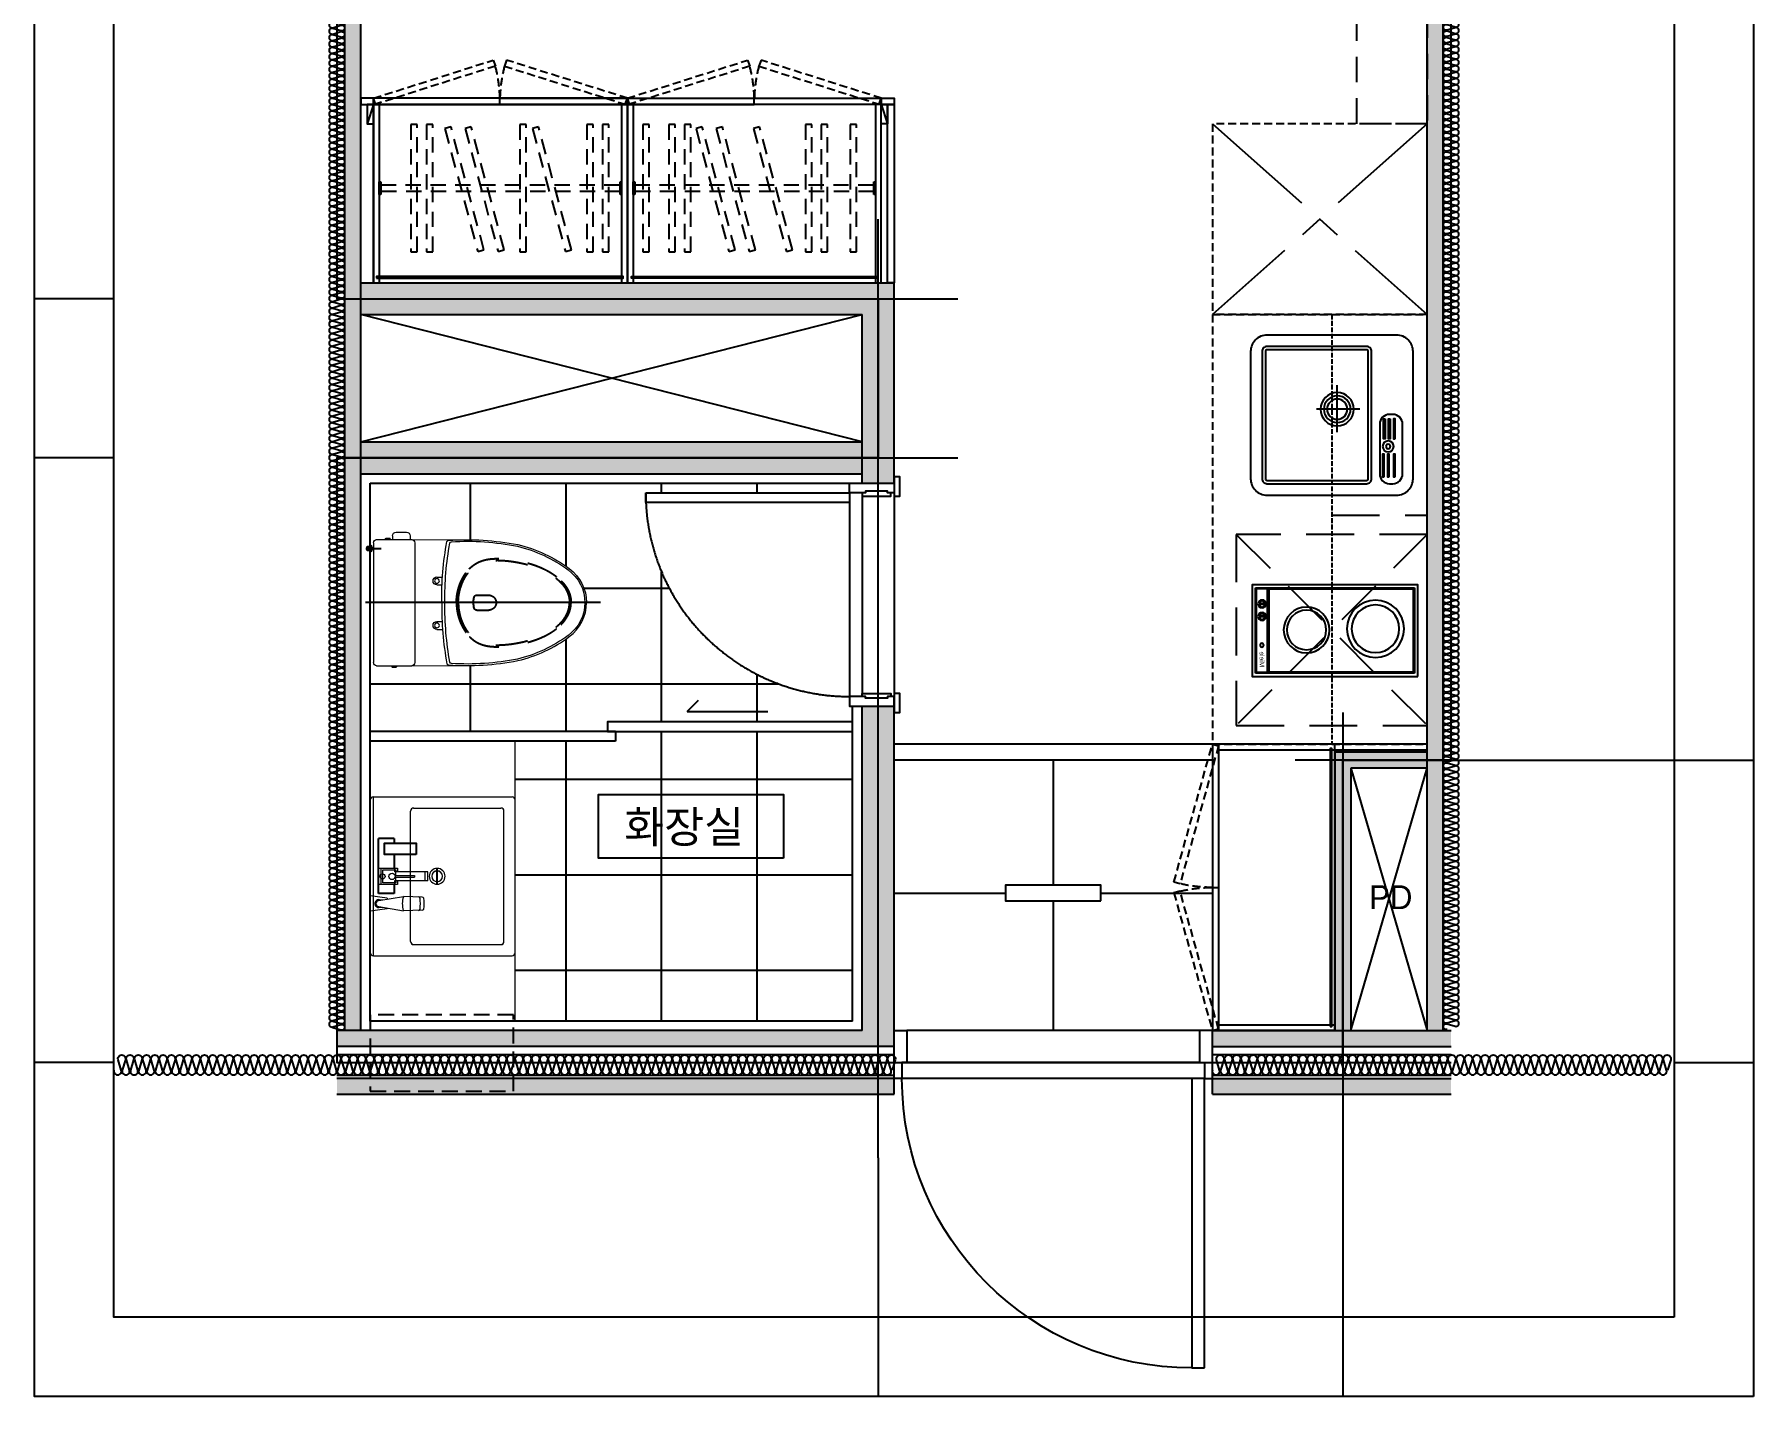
# Model space of a CAD drawing. Header units: millimetres. Extents: x 15861357 to 15880098, y -4845682 to -4837582.
# Drawn here: x 15874698 to 15880098, y -4845682 to -4841401 of the extents above; entities that cross this region are included whole.
import ezdxf

# ---------------------------------------------------------------- set-up
doc = ezdxf.new("R2010")
doc.units = ezdxf.units.MM
doc.header["$LTSCALE"] = 100
for name, pattern in [('CEN', [62, 60, -1, 0, -1]), ('CENTER', [2, 1.25, -0.25, 0.25, -0.25]), ('DASHED', [0.75, 0.5, -0.25]), ('H', [1.3, 0.8, -0.5]), ('H1', [0.75, 0.5, -0.25]), ('HID', [2.3, 1.5, -0.8]), ('HIDDEN', [2, 1, -1]), ('HIDENA', [2, 1.5, -0.5]), ('원본_지상4_7_10_13층 평면도$0$DASHDOT', [22, 20, -1, 0, -1])]:
    doc.linetypes.add(name, pattern=pattern)
doc.layers.get('DEFPOINTS').update_dxf_attribs({"color": 151})
for name, color, linetype in [('0-TILE', 8, 'Continuous'), ('06___PRT_AL_SURFS', 7, 'Continuous'), ('252', 252, 'Continuous'), ('CEN', 1, 'CEN'), ('CENTER', 1, 'CENTER'), ('CO-FURB-DN', 6, 'Continuous'), ('DOOR', 7, 'Continuous'), ('DS-F-FIN', 5, 'Continuous'), ('DS-F-KIT-FUR', 6, 'Continuous'), ('F', 6, 'Continuous'), ('F-DOOR-FRAME', 4, 'Continuous'), ('F-DOOROPEN', 7, 'Continuous'), ('F-FUR', 7, 'Continuous'), ('F-PAT', 251, 'Continuous'), ('FL-BATH', 12, 'Continuous'), ('FL-FUR m', 251, 'H'), ('HID', 4, 'HIDDEN'), ('ins', 9, 'Continuous'), ('mark', 7, 'Continuous'), ('open', 1, 'Continuous'), ('pattern box', 159, 'Continuous'), ('SOL-251', 251, 'Continuous'), ('TEXT', 3, 'Continuous'), ('경량복합패널', 3, 'Continuous'), ('단열재', 251, 'Continuous')]:
    doc.layers.add(name, color=color, linetype=linetype)
doc.layers.add('dimension', color=124, linetype='Continuous', lineweight=15)
doc.layers.add('drawing', color=7, linetype='Continuous', lineweight=15)
doc.layers.add('오피스텔 전용면적', color=21, linetype='Continuous', plot=False)
doc.styles.get("Standard").update_dxf_attribs({"font": ''})
doc.styles.add('울릉도L', font='', dxfattribs={"height": 3})
doc.styles.get('Standard').set_extended_font_data('HY울릉도L')
doc.styles.get('울릉도L').set_extended_font_data('HY울릉도L')

# ---------------------------------------------------------------- blocks, each defined once
blk = doc.blocks.new('fsd-1000')
at = {"layer": 'DOOR', "color": 9}
for p, q in [((964.8, 150), (15.2, 150)), ((950, 100), (30, 100))]:
    blk.add_line(p, q, dxfattribs=at)
at = {"layer": 'DOOR'}
blk.add_line((950, 0), (30, 0), dxfattribs=at)
blk.add_lwpolyline([(965, 1060), (965, 150), (925, 150), (925, 1060), (965, 1060)], dxfattribs=at)
for points in [[(-10, 150), (-10, 0), (30, 0), (30, 100), (15, 100), (15, 150)], [(990, 150), (990, 0), (950, 0), (950, 100), (965, 100), (965, 150)]]:
    blk.add_lwpolyline(points, close=True, dxfattribs=at)
at = {"layer": 'DOOR', "color": 9}
blk.add_arc((925, 150), 910, 90, 180, dxfattribs=at)
blk = doc.blocks.new('insul1')
blk.add_lwpolyline([(0, 0.25, 1.344031), (0.35, 0.25), (0.2, 0.75, -1.344031), (0.55, 0.75), (0.4, 0.25)], format="xyb")
blk = doc.blocks.new('신발장')
at = {"layer": 'F-FUR', "color": 6, "linetype": 'ByBlock'}
for p, q in [((0, 0), (-385, 0)), ((0, 0), (0, -900)), ((-365, -18), (0, -18)), ((-385, -450), (-365, -450)), ((290, -900), (-385, -900)), ((-365, -882), (290, -882)), ((290, -882), (290, -900))]:
    blk.add_line(p, q, dxfattribs=at)
at = {"layer": 'F-FUR', "color": 6, "linetype": 'H1', "ltscale": 0.5}
for points in [[(-385, 0), (-365.7, -5.4), (-486.6, -438.4), (-505.9, -433)], [(-385, -900), (-365.7, -894.6), (-486.6, -461.6), (-505.9, -467)]]:
    blk.add_lwpolyline(points, close=True, dxfattribs=at)
at = {"layer": 'F-FUR', "color": 6, "linetype": 'ByBlock'}
for points in [[(-385, 0), (-365, 0), (-365, -900), (-385, -900)], [(-15, -13), (-10, -13), (-10, -887), (-15, -887)]]:
    blk.add_lwpolyline(points, close=True, dxfattribs=at)
at = {"layer": 'F-FUR', "color": 6, "linetype": 'H1', "ltscale": 0.5}
for centre, start, end in [((-385, 0), 256.9527, 270), ((-385, -900), 90, 103.0473)]:
    blk.add_arc(centre, 450, start, end, dxfattribs=at)
blk = doc.blocks.new('FB-013')
at = {"layer": 'CO-FURB-DN', "color": 251}
for p, q in [((10, 510), (10, 10)), ((278, 510), (10, 510)), ((278, 10), (278, 510)), ((10, 50), (278, 50)), ((10, 10), (278, 10)), ((186.9, 40.6), (186.9, 21.8)), ((189.9, 40.6), (189.9, 21.8)), ((226, 40.6), (226, 21.8)), ((229, 40.6), (229, 21.8))]:
    blk.add_line(p, q, dxfattribs=at)
at = {"layer": 'CO-FURB-DN'}
blk.add_lwpolyline([(0, 520), (288, 520), (288, 0), (0, 0)], close=True, dxfattribs=at)
at = {"layer": 'CO-FURB-DN', "color": 251}
for points in [[(13.4, 505.2), (13.4, 53.7), (275.4, 53.7), (275.4, 505.2)], [(12.2, 46.5), (12.2, 13.4), (276.4, 13.4), (276.4, 46.5)]]:
    blk.add_lwpolyline(points, close=True, dxfattribs=at)
for centre, radius in [((149.6, 387.2), 89.9), ((149.6, 387.2), 74.9), ((145.8, 170.8), 72), ((145.8, 170.8), 62), ((98.1, 30.4), 5.86), ((188.3, 31.2), 12.5), ((188.3, 31.2), 9.52), ((227.5, 31.2), 12.5), ((227.5, 31.2), 9.52)]:
    blk.add_circle(centre, radius, dxfattribs=at)
at = {"layer": 'CO-FURB-DN', "color": 251, "style": '울릉도L'}
blk.add_text('Miele', height=15, dxfattribs=at).set_placement((29, 23.1))
blk = doc.blocks.new('A$C1BC22188')
at = {"layer": 'DS-F-KIT-FUR', "elevation": 0}
blk.add_lwpolyline([(0, 520), (288, 520), (288, 0), (0, 0)], close=True, dxfattribs=at)
at = {"layer": 'DS-F-KIT-FUR'}
blk.add_blockref('FB-013', (0, 0, 0), dxfattribs=at)
blk = doc.blocks.new('A$C57C70A5E')
at = {"layer": 'DS-F-KIT-FUR'}
blk.add_lwpolyline([(51.3, 510), (451.5, 510, -0.414214), (502.8, 458.7), (502.8, 51.3, -0.414214), (451.5, 0), (51.3, 0, -0.414214), (0, 51.3), (0, 458.7, -0.414214)], format="xyb", close=True, dxfattribs=at)
at = {"layer": 'F-PAT'}
for p, q in [((269.9, 342.7), (269.9, 207.3)), ((198, 271.9), (345.8, 271.9))]:
    blk.add_line(p, q, dxfattribs=at)
for points in [[(66.7, 477.2), (222.7, 477.2, -0.414214), (253.5, 446.4), (253.5, 436.1, -0.414214), (222.7, 405.3), (66.7, 405.3, -0.414214), (35.9, 436.1), (35.9, 446.4, -0.414214)], [(51.3, 379.7), (451.5, 379.7, -0.414214), (466.9, 364.3), (466.9, 51.3, -0.414214), (451.5, 35.9), (51.3, 35.9, -0.414214), (35.9, 51.3), (35.9, 364.3, -0.414214)], [(51.3, 369.4), (451.5, 369.4, -0.414214), (456.6, 364.3), (456.6, 51.3, -0.414214), (451.5, 46.2), (51.3, 46.2, -0.414214), (46.2, 51.3), (46.2, 364.3, -0.414214)]]:
    blk.add_lwpolyline(points, format="xyb", close=True, dxfattribs=at)
for points in [[(57.5, 453.6), (128.3, 453.6), (128.3, 448.4), (57.5, 448.4)], [(57.5, 435.1), (128.3, 435.1), (128.3, 430), (57.5, 430)], [(176.5, 453.6), (240.1, 453.6), (240.1, 448.4), (176.5, 448.4)], [(240.1, 438.2), (176.5, 438.2), (176.5, 433), (240.1, 433)], [(57.5, 419.7), (128.3, 419.7), (128.3, 414.6), (57.5, 414.6)], [(240.1, 422.8), (176.5, 422.8), (176.5, 417.6), (240.1, 417.6)]]:
    blk.add_lwpolyline(points, close=True, dxfattribs=at)
for centre, radius in [((152.9, 432), 17.4), ((152.9, 432), 7.18), ((269.9, 271.9), 52.3), ((269.9, 271.9), 42.1), ((269.9, 271.9), 31.8)]:
    blk.add_circle(centre, radius, dxfattribs=at)
blk = doc.blocks.new('A$C6E0926A6')
at = {"layer": 'DS-F-KIT-FUR', "color": 8, "linetype": 'HID'}
for p, q in [((0, 600), (600, 0)), ((600, 600), (0, 0))]:
    blk.add_line(p, q, dxfattribs=at)
blk.add_lwpolyline([(600, 0), (0, 0), (0, 600), (600, 600)], close=True, dxfattribs=at)
blk = doc.blocks.new('kkkccchhh')
at = {"layer": 'DS-F-KIT-FUR', "color": 1, "linetype": 'CENTER', "ltscale": 3}
for p, q in [((15875981.1, -5084587.9), (15875306.1, -5085187.9)), ((15875981.1, -5084587.9), (15875306.1, -5085187.9)), ((15875306.1, -5084588), (15875981.1, -5085187.9)), ((15875306.1, -5084588), (15875981.1, -5085187.9))]:
    blk.add_line(p, q, dxfattribs=at)
at = {"layer": 'DS-F-KIT-FUR', "linetype": 'HIDENA', "ltscale": 0.1}
blk.add_line((15875681.3, -5085187.9, 0), (15875681.3, -5086537.9, 0), dxfattribs=at)
at = {"layer": 'DS-F-KIT-FUR', "linetype": 'HID'}
blk.add_line((15875681.3, -5085817.9, 0), (15875981.3, -5085817.9, 0), dxfattribs=at)
blk.add_line((15875681.3, -5085817.9, 0), (15875981.3, -5085817.9, 0), dxfattribs=at)
at = {"layer": 'F-FUR', "color": 6, "linetype": 'H1', "ltscale": 0.5}
for points in [[(15875306.1, -5085187.9), (15875981.1, -5085187.9), (15875981.1, -5084587.9), (15875306.1, -5084588)], [(15875306.1, -5085187.9), (15875981.1, -5085187.9), (15875981.1, -5084587.9), (15875306.1, -5084588)], [(15875306.1, -5086537.9), (15875981.1, -5086537.9), (15875981.1, -5085187.9), (15875306.1, -5085187.9)]]:
    blk.add_lwpolyline(points, close=True, dxfattribs=at)
at = {"layer": 'F-PAT', "extrusion": (0, 0, -1), "zscale": -1, "rotation": 90}
for name, p in [('A$C57C70A5E', (-15875426.3, -5085755, 0)), ('A$C57C70A5E', (-15875426.3, -5085755, 0)), ('A$C1BC22188', (-15875431.2, -5086324.7, 0)), ('A$C1BC22188', (-15875431.2, -5086324.7, 0))]:
    blk.add_blockref(name, p, dxfattribs=at)
at = {"layer": 'F-PAT', "linetype": 'HIDDEN', "extrusion": (0, 0, -1), "zscale": -1}
blk.add_blockref('A$C6E0926A6', (-15875981.2, -5086478.6, 0), dxfattribs=at)
blk = doc.blocks.new('A$C362A2A79')
at = {"layer": 'CENTER', "ltscale": 30}
for p, q in [((738.8, 221.8, 0), (0, 221.8, 0)), ((1.9, 51.8, 0), (49.4, 51.8, 0))]:
    blk.add_line(p, q, dxfattribs=at)
at = {"layer": 'dimension'}
blk.add_line((15.5, 63.2, 0), (15.5, 40.3, 0), dxfattribs=at)
at = {"layer": 'drawing'}
for p, q in [((25.5, 33.7, 0), (25.5, 409.8, 0)), ((35.5, 419.8, 0), (145.6, 419.8, 0)), ((83, 423.8, 0), (84.5, 424.8, 0)), ((83, 419.8, 0), (83, 423.8, 0)), ((83, 423.8, 0), (98, 423.8, 0)), ((83, 419.8, 0), (98, 419.8, 0)), ((84.5, 424.8, 0), (96.5, 424.8, 0)), ((96.5, 424.8, 0), (98, 423.8, 0)), ((98, 419.8, 0), (98, 423.8, 0)), ((145.6, 419.8, 0), (313.3, 419.6, 0)), ((155.6, 33.7, 0), (155.6, 409.8, 0)), ((225, 305.8, 0), (242.3, 305.8, 0)), ((225, 280.8, 0), (240.9, 280.8, 0)), ((225, 166.1, 0), (240.7, 166.1, 0)), ((225, 141.2, 0), (242.1, 141.2, 0)), ((17.3, 62.5, 0), (15.5, 62.5, 0)), ((17.3, 56.2, 0), (25.5, 56.2, 0)), ((19.8, 59.5, 0), (19.8, 51.8, 0)), ((17.3, 41, 0), (15.5, 41, 0)), ((17.3, 47.6, 0), (25.5, 47.6, 0)), ((19.8, 44, 0), (19.8, 51.8, 0)), ((35.5, 23.7, 0), (145.6, 23.7, 0)), ((63.4, 23.7, 0), (78.4, 23.7, 0)), ((63.4, 23.7, 0), (63.4, 19.7, 0)), ((63.4, 19.7, 0), (78.4, 19.7, 0)), ((63.4, 19.7, 0), (64.9, 18.7, 0)), ((64.9, 18.7, 0), (76.9, 18.7, 0)), ((76.9, 18.7, 0), (78.4, 19.7, 0)), ((78.4, 23.7, 0), (78.4, 19.7, 0)), ((85, 23.7, 0), (140.8, 23.7, 0)), ((85, 12, 0), (85, 23.7, 0)), ((97, 0, 0), (128.8, 0, 0)), ((140.8, 12, 0), (140.8, 23.7, 0)), ((145.6, 23.7, 0), (317.5, 23.9, 0))]:
    blk.add_line(p, q, dxfattribs=at)
at = {"layer": 'drawing', "elevation": 0}
for points in [[(240, 221.8, -0.049875), (256.2, 413.6, -0.344083), (260.9, 417.7, -0.064883), (479.1, 404, -0.101744), (640.4, 328.6, -0.233981), (695, 221.7)], [(240, 221.7, 0.049883), (256.2, 29.9, 0.344083), (260.9, 25.8, 0.064884), (479.1, 39.5, 0.101744), (640.4, 114.8, 0.233981), (695, 221.7)]]:
    blk.add_lwpolyline(points, format="xyb", dxfattribs=at)
at = {"layer": 'drawing'}
for centre in [(225, 293.3, 0), (225, 153.6, 0)]:
    blk.add_circle(centre, 7.46, dxfattribs=at)
for centre, radius, start, end in [((35.5, 409.8, 0), 10, 90, 180), ((145.6, 409.8, 0), 10, 0, 90), ((1207.3, 236.3, 0), 957.4, 169.6009, 180.8708), ((270.5, 408.2, 0), 5, 92.9291, 169.6594), ((317.6, -426.3, 0), 840.9, 79.0041, 93.2245), ((366.9, -46.7, 0), 459.4, 53.9112, 76.0092), ((559.7, 220.1, 0), 130.2, 0.6887, 53.3452), ((225, 293.3, 0), 12.5, 90, 270), ((1206.9, 207.1, 0), 957.1, 179.129, 190.4009), ((559.7, 223.4, 0), 130.2, 306.6548, 359.3113), ((225, 153.6, 0), 12.5, 90, 270), ((366.9, 490.1, 0), 459.4, 283.9908, 306.0888), ((16.7, 59.5, 0), 3.06, 0, 79.0464), ((16.7, 44, 0), 3.06, 280.9536, 0), ((35.5, 33.7, 0), 10, 180, 270), ((97, 12, 0), 12, 180, 270), ((128.8, 12, 0), 12, 270, 0), ((145.6, 33.7, 0), 10, 270, 0), ((270.5, 35.3, 0), 5, 190.3406, 267.0709), ((317.7, 869.8, 0), 840.9, 266.7663, 280.9869)]:
    blk.add_arc(centre, radius, start, end, dxfattribs=at)
at = {"layer": 'HID'}
for p, q in [((350.2, 245.5, 0), (387.6, 245.5, 0)), ((350.2, 245.5, 0), (387.6, 245.5, 0)), ((350, 198, 0), (387.6, 198, 0)), ((350, 198, 0), (387.6, 198, 0)), ((15.5, 57.8, 0), (5.3, 57.8, 0)), ((5.3, 57.8, 0), (5.3, 45.8, 0)), ((5.3, 45.8, 0), (15.5, 45.8, 0))]:
    blk.add_line(p, q, dxfattribs=at)
for centre, radius, start, end in [((426, 221.3, 0), 86.2, 168.5807, 190.7683), ((426, 221.3, 0), 86.2, 168.5807, 190.7683), ((350.2, 236.6, 0), 8.82, 90, 168.5807), ((350.2, 236.6, 0), 8.82, 90, 168.5807), ((387.3, 221.8, 0), 23.7, 270.7437, 89.2563), ((387.3, 221.8, 0), 23.7, 270.7437, 89.2563), ((350, 206.9, 0), 8.82, 190.7683, 270), ((350, 206.9, 0), 8.82, 190.7683, 270)]:
    blk.add_arc(centre, radius, start, end, dxfattribs=at)
for points, degree in [([(286.3, 221.8, 0), (286.2, 250.2, 0), (293.3, 280.5, 0), (307.2, 308.4, 0), (327.2, 328.7, 0)], 4), ([(286.3, 221.8, 0), (286.2, 250.2, 0), (293.3, 280.5, 0), (307.2, 308.4, 0), (327.2, 328.7, 0)], 4), ([(291.9, 221.8, 0), (291.3, 332.5, 0), (390.7, 408.9, 0), (394.6, 315.4, 0), (451, 388.4, 0), (602, 342.8, 0), (641.1, 276, 0), (641.5, 221.8, 0)], 7), ([(291.9, 221.8, 0), (291.3, 332.5, 0), (390.7, 408.9, 0), (394.6, 315.4, 0), (451, 388.4, 0), (602, 342.8, 0), (641.1, 276, 0), (641.5, 221.8, 0)], 7), ([(327.2, 328.7, 0), (347.7, 349.5, 0), (371.8, 361.2, 0), (396, 364, 0), (427.9, 362.1, 0), (459.1, 358.8, 0), (487.1, 352.9, 0), (510.4, 346.4, 0)], 7), ([(327.2, 328.7, 0), (347.7, 349.5, 0), (371.8, 361.2, 0), (396, 364, 0), (427.9, 362.1, 0), (459.1, 358.8, 0), (487.1, 352.9, 0), (510.4, 346.4, 0)], 7), ([(510.4, 346.4, 0), (532.9, 340.2, 0), (555.8, 331.9, 0), (577.9, 321.1, 0), (598.1, 307.7, 0), (614.7, 290.9, 0)], 5), ([(510.4, 346.4, 0), (532.9, 340.2, 0), (555.8, 331.9, 0), (577.9, 321.1, 0), (598.1, 307.7, 0), (614.7, 290.9, 0)], 5), ([(614.7, 290.9, 0), (625.9, 279.6, 0), (635.2, 266.9, 0), (642.2, 253, 0), (645.9, 238.1, 0), (646, 221.8, 0)], 5), ([(614.7, 290.9, 0), (625.9, 279.6, 0), (635.2, 266.9, 0), (642.2, 253, 0), (645.9, 238.1, 0), (646, 221.8, 0)], 5), ([(286.3, 222, 0), (286.2, 193.6, 0), (293.3, 163.2, 0), (307.2, 135.3, 0), (327.2, 115, 0)], 4), ([(286.3, 222, 0), (286.2, 193.6, 0), (293.3, 163.2, 0), (307.2, 135.3, 0), (327.2, 115, 0)], 4), ([(291.9, 222, 0), (291.3, 111.2, 0), (390.7, 34.8, 0), (394.6, 128.4, 0), (451, 55.3, 0), (602, 100.9, 0), (641.1, 167.8, 0), (641.5, 221.9, 0)], 7), ([(291.9, 222, 0), (291.3, 111.2, 0), (390.7, 34.8, 0), (394.6, 128.4, 0), (451, 55.3, 0), (602, 100.9, 0), (641.1, 167.8, 0), (641.5, 221.9, 0)], 7), ([(614.7, 152.8, 0), (625.9, 164.2, 0), (635.2, 176.8, 0), (642.2, 190.7, 0), (645.9, 205.7, 0), (646, 221.9, 0)], 5), ([(614.7, 152.8, 0), (625.9, 164.2, 0), (635.2, 176.8, 0), (642.2, 190.7, 0), (645.9, 205.7, 0), (646, 221.9, 0)], 5), ([(327.2, 115, 0), (347.7, 94.2, 0), (371.8, 82.6, 0), (396, 79.7, 0), (427.9, 81.7, 0), (459.1, 85, 0), (487.1, 90.9, 0), (510.4, 97.3, 0)], 7), ([(327.2, 115, 0), (347.7, 94.2, 0), (371.8, 82.6, 0), (396, 79.7, 0), (427.9, 81.7, 0), (459.1, 85, 0), (487.1, 90.9, 0), (510.4, 97.3, 0)], 7), ([(510.4, 97.3, 0), (532.9, 103.6, 0), (555.8, 111.8, 0), (577.9, 122.6, 0), (598.1, 136.1, 0), (614.7, 152.8, 0)], 5), ([(510.4, 97.3, 0), (532.9, 103.6, 0), (555.8, 111.8, 0), (577.9, 122.6, 0), (598.1, 136.1, 0), (614.7, 152.8, 0)], 5)]:
    blk.add_open_spline(points, degree=degree, dxfattribs=at)
blk = doc.blocks.new('SE')
at = {"layer": 'CENTER'}
blk.add_line((1007403.6, 586525.7), (1007448.3, 586525.7), dxfattribs=at)
at = {"layer": 'drawing'}
for p, q in [((1007176, 586725.6), (1007675.8, 586725.6)), ((1007176, 586725.6), (1007176, 586290.5)), ((1007186.1, 586735.7), (1007665.7, 586735.7)), ((1007675.8, 586725.6), (1007675.8, 586290.5)), ((1007411.9, 586554.4), (1007411.9, 586655.3)), ((1007439.9, 586554.4), (1007439.9, 586655.3)), ((1007411.9, 586554.4), (1007439.9, 586554.4)), ((1007186.1, 586280.4), (1007665.7, 586280.4))]:
    blk.add_line(p, q, dxfattribs=at)
at = {"layer": 'drawing', "color": 9}
for p, q in [((1007221.5, 586609.5), (1007630.4, 586609.5)), ((1007211.4, 586599.4), (1007211.4, 586325.8)), ((1007640.5, 586599.4), (1007640.5, 586325.8)), ((1007221.5, 586315.7), (1007630.4, 586315.7))]:
    blk.add_line(p, q, dxfattribs=at)
at = {"layer": 'drawing', "color": 8}
for p, q in [((1007411.9, 586655.3), (1007422.9, 586655.3)), ((1007422.9, 586655.3), (1007422.9, 586596.4)), ((1007428.9, 586655.3), (1007428.9, 586596.4)), ((1007428.9, 586655.3), (1007439.9, 586655.3)), ((1007428.9, 586596.4), (1007422.9, 586596.4))]:
    blk.add_line(p, q, dxfattribs=at)
at = {"layer": 'drawing'}
blk.add_lwpolyline([(1007411.9, 586650.3), (1007400.3, 586650.3), (1007400.3, 586701.1), (1007451.5, 586701.1), (1007451.5, 586650.3), (1007439.9, 586650.3)], dxfattribs=at)
at = {"layer": 'drawing', "color": 8}
blk.add_lwpolyline([(1007411.9, 586655.3), (1007405.3, 586655.3), (1007405.3, 586696.1), (1007446.5, 586696.1), (1007446.5, 586655.3), (1007439.9, 586655.3)], dxfattribs=at)
at = {"layer": 'drawing'}
for centre, radius, start, end in [((1007186.1, 586725.6), 10.1, 90, 180), ((1007665.7, 586725.6), 10.1, 0, 90), ((1007425.9, 586525.7), 25, 90.068, 269.932), ((1007425.9, 586525.7), 25, 270.068, 89.932), ((1007186.1, 586290.5), 10.1, 180, 270), ((1007665.7, 586290.5), 10.1, 270, 0)]:
    blk.add_arc(centre, radius, start, end, dxfattribs=at)
at = {"layer": 'drawing', "color": 9}
for centre, start, end in [((1007221.5, 586599.4), 90, 180), ((1007630.4, 586599.4), 0, 90), ((1007221.5, 586325.8), 180, 270), ((1007630.4, 586325.8), 270, 0)]:
    blk.add_arc(centre, 10.1, start, end, dxfattribs=at)
at = {"layer": 'drawing', "color": 8}
for start, end in [(90.1, 269.9), (270.1, 89.9)]:
    blk.add_arc((1007425.9, 586525.7), 17, start, end, dxfattribs=at)
blk = doc.blocks.new('A$C57785592')
at = {"color": 7, "linetype": 'Continuous'}
for p, q in [((25.6, 195.7), (25.6, 369)), ((74.6, 369), (74.6, 354)), ((74.6, 318), (74.6, 275.5)), ((74.6, 224.3), (74.6, 195.7))]:
    blk.add_line(p, q, dxfattribs=at)
blk.add_lwpolyline([(144.6, 318), (44.6, 318), (44.6, 354), (144.6, 354)], close=True, dxfattribs=at)
at = {"layer": '06___PRT_AL_SURFS', "color": 7, "linetype": 'Continuous'}
for p, q in [((74.6, 369), (25.6, 369)), ((74.6, 195.7), (25.6, 195.7))]:
    blk.add_line(p, q, dxfattribs=at)
at = {"layer": 'CENTER'}
blk.add_line((210, 227.5), (210, 272.3), dxfattribs=at)
at = {"layer": 'drawing'}
for p, q in [((0, 10.1), (0, 489.7)), ((10.1, 0), (10.1, 499.8)), ((10.1, 499.8), (445.2, 499.8)), ((455.3, 10.1), (455.3, 489.7)), ((172.3, 263.9), (76.4, 263.9)), ((172.3, 235.9), (76.4, 235.9)), ((172.3, 235.9), (172.3, 263.9)), ((53.5, 181), (0, 188.3)), ((27, 173.6), (104.2, 186.7)), ((29.4, 176.4), (38.3, 175.5)), ((53.5, 181), (53.5, 178.1)), ((163.4, 184.9), (104.6, 186.7)), ((53.5, 147.2), (0, 139.9)), ((27, 154.6), (104.2, 141.5)), ((27, 151.6), (38.3, 152.7)), ((53.5, 150.1), (53.5, 147.2)), ((163.4, 143.3), (104.6, 141.5)), ((10.1, 0), (445.2, 0))]:
    blk.add_line(p, q, dxfattribs=at)
at = {"layer": 'drawing', "color": 9}
for p, q in [((126.2, 354), (126.2, 454.3)), ((136.3, 464.4), (409.9, 464.4)), ((420, 45.4), (420, 454.3)), ((126.2, 263.9), (126.2, 318)), ((126.2, 45.4), (126.2, 235.9)), ((136.3, 35.3), (409.9, 35.3))]:
    blk.add_line(p, q, dxfattribs=at)
at = {"layer": 'drawing'}
blk.add_lwpolyline([(76.4, 235.9), (76.4, 224.3), (25.6, 224.3), (25.6, 275.5), (76.4, 275.5), (76.4, 263.9)], dxfattribs=at)
for centre, radius in [((38.4, 249.6), 8), ((68.4, 249.6), 10)]:
    blk.add_circle(centre, radius, dxfattribs=at)
for centre, radius, start, end in [((10.1, 489.7), 10.1, 90, 180), ((445.2, 489.7), 10.1, 0, 90), ((210, 249.9), 25, 0.068, 179.932), ((210, 249.9), 25, 180.068, 359.932), ((27, 164.1), 12.5, 78.9199, 270), ((27, 164.1), 9.53, 90, 270), ((176.1, 164), 75.4, 163.1751, 196.4862), ((104.4, 183.7), 3, 86.2839, 93.2263), ((151.4, 180.3), 5, 14.6961, 86.2839), ((39.9, 164.1), 117.6, 351.4667, 8.5333), ((163, 179.9), 5, 14.6961, 86.2839), ((56.3, 164.1), 112.9, 351.2893, 8.7107), ((104.4, 144.5), 3, 266.7737, 273.7161), ((151.4, 147.9), 5, 273.7161, 345.3039), ((163, 148.3), 5, 273.7161, 345.3039), ((10.1, 10.1), 10.1, 180, 270), ((445.2, 10.1), 10.1, 270, 0)]:
    blk.add_arc(centre, radius, start, end, dxfattribs=at)
at = {"layer": 'drawing', "color": 9}
for centre, start, end in [((136.3, 454.3), 90, 180), ((409.9, 454.3), 0, 90), ((136.3, 45.4), 180, 270), ((409.9, 45.4), 270, 0)]:
    blk.add_arc(centre, 10.1, start, end, dxfattribs=at)
at = {"layer": 'drawing', "color": 8}
for start, end in [(0.1, 179.9), (180.1, 359.9)]:
    blk.add_arc((210, 249.9), 17, start, end, dxfattribs=at)
blk = doc.blocks.new('DOOR700')
at = {"layer": 'F-DOOR-FRAME'}
for points in [[(-670, 90), (-670, 140), (-700, 140), (-700, 0), (-670, 0), (-670, 20), (-675, 20), (-675, 90)], [(-30, 90), (-30, 140), (0, 140), (0, 0), (-30, 0), (-30, 20), (-25, 20), (-25, 90)], [(20, 0), (-40, 0), (-40, -18), (20, -18)]]:
    blk.add_lwpolyline(points, close=True, dxfattribs=at)
at = {"layer": 'F-DOOR-FRAME', "elevation": 0}
for points in [[(-670, 10), (-670, 20), (-675, 20), (-675, 90), (-670, 90), (-670, 100), (-660, 100), (-660, 10)], [(-30, 10), (-30, 20), (-25, 20), (-25, 90), (-30, 90), (-30, 100), (-40, 100), (-40, 10)], [(-660, 0), (-720, 0), (-720, -18), (-660, -18)]]:
    blk.add_lwpolyline(points, close=True, dxfattribs=at)
at = {"layer": 'F-DOOROPEN', "color": 7}
blk.add_lwpolyline([(-30, 780), (-30, 140), (-60, 140), (-60, 780)], close=True, dxfattribs=at)
at = {"layer": 'F-DOOROPEN', "color": 1, "linetype": '원본_지상4_7_10_13층 평면도$0$DASHDOT', "ltscale": 800}
blk.add_arc((-30, 140), 640, 90, 180, dxfattribs=at)
at = {"layer": 'pattern box', "linetype": 'ByBlock'}
for p, q in [((-60, 140), (-670, 140)), ((-40, 100), (-660, 100)), ((-40, 0), (-660, 0))]:
    blk.add_line(p, q, dxfattribs=at)

msp = doc.modelspace()

# ---------------------------------------------------------------- hatches: boundary and pattern name
at = {"layer": 'SOL-251'}
for points in [[(15875723.30564, -4838621.90186), (15875673.30564, -4838621.90186), (15875673.30564, -4844531.90186), (15875723.30564, -4844531.90186)], [(15879073.30564, -4844531.90186), (15879123.30564, -4844531.90186), (15879123.30564, -4839591.90186), (15879073.30564, -4839591.90186)], [(15875723.30564, -4842181.90186), (15875723.30564, -4842281.90186), (15877298.30564, -4842281.90186), (15877298.30564, -4842681.90186), (15875723.30564, -4842681.90186), (15875723.30564, -4842781.90186), (15877298.30564, -4842781.90186), (15877298.30564, -4842811.90165), (15877398.30564, -4842811.90207), (15877398.30564, -4842181.90186)], [(15877398.30564, -4843511.90199), (15877298.30564, -4843511.90165), (15877298.30564, -4844531.90186), (15877398.30564, -4844531.90186)], [(15878833.30564, -4844531.90186), (15878783.30564, -4844531.90186), (15878783.30564, -4843656.90186), (15879073.30564, -4843656.90186), (15879073.30564, -4843706.90186), (15878833.30564, -4843706.90186)], [(15875648.30564, -4844581.90186), (15875648.30564, -4844531.90186), (15877398.30564, -4844531.90186), (15877398.30564, -4844581.90186)], [(15879148.30564, -4844531.90186), (15879148.30564, -4844581.90186), (15878398.30564, -4844581.90186), (15878398.30564, -4844531.90186)], [(15875648.30564, -4844731.90186), (15875648.30564, -4844681.90186), (15877398.30564, -4844681.90186), (15877398.30564, -4844731.90186)], [(15879148.30564, -4844681.90186), (15879148.30564, -4844731.90186), (15878398.30564, -4844731.90186), (15878398.30564, -4844681.90186)]]:
    msp.add_hatch(color=256, dxfattribs=at).paths.add_polyline_path(points)

# ---------------------------------------------------------------- linework, layer by layer
at = {"layer": '0-TILE'}
for p, q in [((15876068.30564, -4842989.14207), (15876068.30564, -4842811.90186)), ((15876368.30564, -4843072.77674), (15876368.30564, -4842811.90186)), ((15876668.30564, -4842841.90186), (15876668.30564, -4842811.90186)), ((15876968.30564, -4842841.90186), (15876968.30564, -4842811.90186)), ((15876668.30564, -4843561.90186), (15876668.30564, -4843089.89379)), ((15876424.53472, -4843141.90186), (15876692.97388, -4843141.90186)), ((15876368.30564, -4843591.90186), (15876368.30564, -4843300.53434)), ((15876068.30564, -4843591.90186), (15876068.30564, -4843384.65111)), ((15876968.30564, -4843561.90186), (15876968.30564, -4843412.42793)), ((15875753.30564, -4843441.90186), (15877035.59506, -4843441.90186)), ((15876368.30564, -4844501.90186), (15876368.30564, -4843621.90186)), ((15876668.30564, -4844501.90186), (15876668.30564, -4843591.90186)), ((15876968.30564, -4844501.90186), (15876968.30564, -4843591.90186)), ((15878398.30564, -4843631.90186), (15877398.30704, -4843631.90186)), ((15878398.30564, -4843681.90186), (15877398.30564, -4843681.90186)), ((15877898.30564, -4843681.90186), (15877898.30564, -4844074.40186)), ((15876208.63689, -4843741.90186), (15877268.30564, -4843741.90186)), ((15876208.63689, -4844041.90186), (15877268.30564, -4844041.90186)), ((15877398.30564, -4844099.40186), (15877748.30564, -4844099.40186)), ((15878048.30564, -4844099.40186), (15878398.30564, -4844099.40186)), ((15877898.30564, -4844124.40186), (15877898.30564, -4844531.90186)), ((15876208.63689, -4844341.90186), (15877268.30564, -4844341.90186))]:
    msp.add_line(p, q, dxfattribs=at)
msp.add_lwpolyline([(15878048.30564, -4844124.40186), (15878048.30564, -4844074.40186), (15877748.30564, -4844074.40186), (15877748.30564, -4844124.40186)], close=True, dxfattribs=at)
at = {"layer": 'CEN'}
for p, q in [((15877348.30564, -4844931.90186), (15877348.30564, -4841981.90186)), ((15874948.30564, -4842231.90186), (15874698.30564, -4842231.90186)), ((15875648.30564, -4842231.90186), (15877598.30564, -4842231.90186)), ((15874948.30564, -4842731.90186), (15874698.30564, -4842731.90186)), ((15875648.30564, -4842731.90186), (15877598.30564, -4842731.90186)), ((15878808.30564, -4843531.90186), (15878808.30564, -4844931.90186)), ((15879148.30564, -4843681.90186), (15878658.30564, -4843681.90186)), ((15879148.30564, -4843681.90186), (15880098.30564, -4843681.90186)), ((15874948.30564, -4844631.90186), (15874698.30564, -4844631.90186)), ((15875648.30564, -4844631.90186), (15879148.30564, -4844631.90186)), ((15879848.30564, -4844631.90186), (15880098.30564, -4844631.90186)), ((15877348.30564, -4844931.90186), (15877348.30564, -4845681.90186)), ((15878808.30564, -4844931.90186), (15878808.30564, -4845681.90186))]:
    msp.add_line(p, q, dxfattribs=at)
at = {"layer": 'DEFPOINTS'}
for points in [[(15880098.30564, -4845681.90186), (15874698.30564, -4845681.90186), (15874698.30564, -4837581.90186), (15880098.30564, -4837581.90186)], [(15879848.30564, -4845431.90186), (15874948.30564, -4845431.90186), (15874948.30564, -4837831.90186), (15879848.30564, -4837831.90186)]]:
    msp.add_lwpolyline(points, close=True, dxfattribs=at)
at = {"layer": 'drawing'}
msp.add_line((15876208.63689, -4844501.90186), (15876208.63689, -4843621.90186), dxfattribs=at)
at = {"layer": 'DS-F-FIN'}
for p, q in [((15876748.54339, -4843529.32818), (15876784.60769, -4843493.26387)), ((15876748.54339, -4843529.32818), (15877002.03618, -4843529.32818)), ((15876523.30564, -4843591.90186), (15875753.30564, -4843591.90186)), ((15876523.30564, -4843621.90186), (15875753.30564, -4843621.90186)), ((15876523.30564, -4843591.90186), (15876523.30564, -4843621.90186))]:
    msp.add_line(p, q, dxfattribs=at)
msp.add_lwpolyline([(15877268.30564, -4843561.90186), (15876498.30564, -4843561.90186), (15876498.30564, -4843591.90186), (15877268.30564, -4843591.90186)], close=True, dxfattribs=at)
at = {"layer": 'F'}
for p, q in [((15875753.30564, -4842811.90186), (15877298.30564, -4842811.90186)), ((15875753.30564, -4844501.90186), (15875753.30564, -4842811.90186)), ((15877268.30564, -4844501.90186), (15877268.30564, -4843511.90152)), ((15877268.30564, -4844501.90186), (15875753.30564, -4844501.90186))]:
    msp.add_line(p, q, dxfattribs=at)
at = {"layer": 'F', "linetype": 'DASHED'}
msp.add_lwpolyline([(15876203.30564, -4844481.90186), (15875753.30564, -4844481.90186), (15875753.30564, -4844721.90186), (15876203.30564, -4844721.90186)], close=True, dxfattribs=at)
at = {"layer": 'F-FUR', "color": 6, "linetype": 'H1', "ltscale": 0.5}
msp.add_line((15879073.30564, -4841681.90186), (15879073.30564, -4839821.90677), dxfattribs=at)
at = {"layer": 'F-FUR', "color": 6, "linetype": 'ByBlock'}
for p, q in [((15875723.309, -4841621.89627), (15876959.55294, -4841621.90182)), ((15875763.30917, -4841621.90177), (15875743.30943, -4841681.90186)), ((15875763.3068, -4842181.89465), (15875763.30926, -4841601.89465)), ((15876560.8081, -4841601.90186), (15875763.30926, -4841601.89465)), ((15875781.30917, -4841621.89472), (15875781.3068, -4842181.89472)), ((15876160.4895, -4841621.89643), (15876160.48959, -4841601.89643)), ((15876160.48951, -4841621.89643), (15876160.4896, -4841601.89643)), ((15876160.48951, -4841621.89643), (15876160.4896, -4841601.89643)), ((15876542.80801, -4841621.90178), (15876542.80564, -4842181.90178)), ((15876560.80564, -4842181.90186), (15876560.8081, -4841601.90186)), ((15876578.80801, -4841621.90194), (15876578.80564, -4842181.90194)), ((15876959.55294, -4841621.90538), (15876959.55303, -4841601.90538)), ((15877340.30244, -4841621.9017), (15877340.30007, -4842181.9017)), ((15877358.30244, -4841621.90177), (15877378.30219, -4841681.90186))]:
    msp.add_line(p, q, dxfattribs=at)
at = {"layer": 'F-FUR', "color": 6, "linetype": 'H1', "ltscale": 0.5}
for points in [[(15875770.14958, -4841620.68853), (15875763.30926, -4841601.89465), (15876139.38251, -4841482.18929), (15876146.22283, -4841500.98317)], [(15876553.96762, -4841620.69568), (15876560.8081, -4841601.90186), (15876181.59768, -4841482.18947), (15876174.75719, -4841500.98329)], [(15876567.64842, -4841620.69574), (15876560.8081, -4841601.90186), (15876938.44595, -4841482.19824), (15876945.28628, -4841500.99212)], [(15877351.46205, -4841620.6956), (15877358.30253, -4841601.90177), (15876980.66112, -4841482.19842), (15876973.82064, -4841500.99224)]]:
    msp.add_lwpolyline(points, close=True, dxfattribs=at)
at = {"layer": 'F-FUR', "color": 6, "linetype": 'ByBlock'}
for points in [[(15875763.30917, -4841621.90177), (15875763.30909, -4841601.90177), (15875723.30564, -4841601.90194), (15875723.30572, -4841621.90194)], [(15875763.30917, -4841621.90177), (15875743.30917, -4841621.90186), (15875743.30943, -4841681.90186), (15875763.30943, -4841681.90177)], [(15876560.80564, -4842181.90186), (15876560.80801, -4841621.90186), (15875763.30917, -4841621.89465), (15875763.3068, -4842181.89465)], [(15876160.48951, -4841621.89643), (15876160.4896, -4841601.89643), (15877358.30253, -4841601.90177), (15877358.30244, -4841621.90177)], [(15877358.30007, -4842181.90177), (15877358.30244, -4841621.90177), (15876560.80801, -4841621.90186), (15876560.80564, -4842181.90186)], [(15877358.30244, -4841621.90177), (15877378.30244, -4841621.90186), (15877378.30219, -4841681.90186), (15877358.30219, -4841681.90177)], [(15877358.30244, -4841621.90177), (15877358.30253, -4841601.90177), (15877398.30598, -4841601.90194), (15877398.30589, -4841621.90194)], [(15877378.30589, -4841621.90186), (15877398.30589, -4841621.90194), (15877398.30564, -4842181.90186), (15877378.30564, -4842181.90177)]]:
    msp.add_lwpolyline(points, close=True, dxfattribs=at)
at = {"layer": 'F-FUR', "color": 251, "linetype": 'H', "ltscale": 0.6}
for points in [[(15875881.01343, -4841684.40172), (15875881.01343, -4842084.40172), (15875901.01343, -4842084.40172), (15875901.01343, -4841684.40172), (15875881.01343, -4841684.40172)], [(15875930.04237, -4841684.40172), (15875930.04237, -4842084.40172), (15875950.04237, -4842084.40172), (15875950.04237, -4841684.40172), (15875930.04237, -4841684.40172)], [(15875987.57413, -4841697.43946), (15876091.10175, -4842083.80979), (15876110.42027, -4842078.63341), (15876006.89265, -4841692.26308), (15875987.57413, -4841697.43946)], [(15876051.10884, -4841697.43946), (15876154.63646, -4842083.80979), (15876173.95497, -4842078.63341), (15876070.42736, -4841692.26308), (15876051.10884, -4841697.43946)], [(15876222.76032, -4841684.40172), (15876222.76032, -4842084.40172), (15876242.76032, -4842084.40172), (15876242.76032, -4841684.40172), (15876222.76032, -4841684.40172)], [(15876262.74573, -4841697.43946), (15876366.27334, -4842083.80979), (15876385.59186, -4842078.63341), (15876282.06424, -4841692.26308), (15876262.74573, -4841697.43946)], [(15876433.38784, -4841684.40172), (15876433.38784, -4842084.40172), (15876453.38784, -4842084.40172), (15876453.38784, -4841684.40172), (15876433.38784, -4841684.40172)], [(15876482.41678, -4841684.40172), (15876482.41678, -4842084.40172), (15876502.41678, -4842084.40172), (15876502.41678, -4841684.40172), (15876482.41678, -4841684.40172)], [(15876609.63232, -4841684.40172), (15876609.63232, -4842084.40172), (15876629.63232, -4842084.40172), (15876629.63232, -4841684.40172), (15876609.63232, -4841684.40172)], [(15876691.29012, -4841684.40172), (15876691.29012, -4842084.40172), (15876711.29012, -4842084.40172), (15876711.29012, -4841684.40172), (15876691.29012, -4841684.40172)], [(15876740.31906, -4841684.40172), (15876740.31906, -4842084.40172), (15876760.31906, -4842084.40172), (15876760.31906, -4841684.40172), (15876740.31906, -4841684.40172)], [(15876776.48482, -4841697.43946), (15876880.01244, -4842083.80979), (15876899.33096, -4842078.63341), (15876795.80334, -4841692.26308), (15876776.48482, -4841697.43946)], [(15876840.01953, -4841697.43946), (15876943.54715, -4842083.80979), (15876962.86566, -4842078.63341), (15876859.33804, -4841692.26308), (15876840.01953, -4841697.43946)], [(15876956.86579, -4841697.43946), (15877060.3934, -4842083.80979), (15877079.71192, -4842078.63341), (15876976.1843, -4841692.26308), (15876956.86579, -4841697.43946)], [(15877120.0417, -4841684.40172), (15877120.0417, -4842084.40172), (15877140.0417, -4842084.40172), (15877140.0417, -4841684.40172), (15877120.0417, -4841684.40172)], [(15877169.07064, -4841684.40172), (15877169.07064, -4842084.40172), (15877189.07064, -4842084.40172), (15877189.07064, -4841684.40172), (15877169.07064, -4841684.40172)], [(15877261.00948, -4841684.40172), (15877261.00948, -4842084.40172), (15877281.00948, -4842084.40172), (15877281.00948, -4841684.40172), (15877261.00948, -4841684.40172)], [(15875781.30806, -4841904.40153), (15875781.30806, -4841864.40153), (15875786.30806, -4841864.40153), (15875786.30806, -4841904.40153), (15875786.30806, -4841904.40153), (15875781.30806, -4841904.40153)], [(15876537.8069, -4841904.40272), (15876537.8069, -4841864.40272), (15876542.8069, -4841864.40272), (15876542.8069, -4841904.40272), (15876542.8069, -4841904.40272), (15876537.8069, -4841904.40272)], [(15876578.8069, -4841904.40272), (15876578.8069, -4841864.40272), (15876583.8069, -4841864.40272), (15876583.8069, -4841904.40272), (15876583.8069, -4841904.40272), (15876578.8069, -4841904.40272)], [(15877335.30015, -4841904.40172), (15877335.30015, -4841864.40172), (15877340.30015, -4841864.40172), (15877340.30015, -4841904.40172), (15877340.30015, -4841904.40172), (15877335.30015, -4841904.40172)]]:
    msp.add_lwpolyline(points, dxfattribs=at)
for points in [[(15876537.8069, -4841894.42902), (15875786.30806, -4841894.42783), (15875786.30806, -4841874.37523), (15876537.8069, -4841874.37642)], [(15877335.30015, -4841894.42802), (15876583.8069, -4841894.42902), (15876583.8069, -4841874.37642), (15877335.30015, -4841874.37542)]]:
    msp.add_lwpolyline(points, close=True, dxfattribs=at)
at = {"layer": 'F-FUR', "color": 6}
for points in [[(15875773.17328, -4842166.89648), (15876547.8057, -4842166.9018), (15876547.80572, -4842161.9018), (15875773.1733, -4842161.89648)], [(15877345.30013, -4842166.90172), (15876573.8057, -4842166.90191), (15876573.80572, -4842161.90191), (15877345.30015, -4842161.90172)]]:
    msp.add_lwpolyline(points, close=True, dxfattribs=at)
at = {"layer": 'F-FUR', "color": 6, "linetype": 'H1', "ltscale": 0.5}
for centre, start, end in [((15875725.74035, -4841611.89458), 1.31742863, 14.77645297), ((15876595.23874, -4841611.89827), 165.22306094, 178.68208523), ((15876524.80379, -4841611.90354), 1.31742863, 14.77645297), ((15877394.30218, -4841611.90722), 165.22306094, 178.68208523)]:
    msp.add_arc(centre, 434.86419, start, end, dxfattribs=at)
at = {"layer": 'FL-FUR m', "color": 9}
msp.add_lwpolyline([(15878852.29952, -4841681.90186), (15878852.2998, -4839641.90186), (15879073.30564, -4839641.90186), (15879073.30564, -4841681.90186)], close=True, dxfattribs=at)
at = {"layer": 'ins'}
for p, q in [((15875648.30564, -4844606.90186), (15877398.30564, -4844606.90186)), ((15878398.30564, -4844606.90186), (15879148.30564, -4844606.90186)), ((15875648.30564, -4844671.90186), (15877398.30564, -4844671.90186)), ((15878398.30564, -4844671.90186), (15879148.30564, -4844671.90186))]:
    msp.add_line(p, q, dxfattribs=at)
at = {"layer": 'mark'}
msp.add_lwpolyline([(15877050.80228, -4843990.12031), (15876470.53397, -4843990.12031), (15876470.53397, -4843790.12031), (15877050.80228, -4843790.12031)], close=True, dxfattribs=at)
at = {"layer": 'open'}
for p, q in [((15877298.30564, -4842681.90186), (15875723.30564, -4842281.90186)), ((15875723.30564, -4842681.90186), (15877298.30564, -4842281.90186)), ((15878833.30564, -4844531.90186), (15879073.30564, -4843706.90186)), ((15878833.30564, -4843706.90186), (15879073.30564, -4844531.90186))]:
    msp.add_line(p, q, dxfattribs=at)
at = {"layer": '경량복합패널'}
for p, q in [((15875673.30564, -4844531.90186), (15875673.30564, -4838621.90186)), ((15875723.30564, -4844531.90186), (15875723.30564, -4838621.90186)), ((15879073.30564, -4844531.90186), (15879073.30564, -4839641.90186)), ((15879123.30564, -4844531.90186), (15879123.30564, -4839591.90186)), ((15875723.30564, -4842181.90186), (15877398.30564, -4842181.90186)), ((15877398.30564, -4842811.90186), (15877398.30564, -4842181.90186)), ((15875723.30564, -4842281.90186), (15877298.30564, -4842281.90186)), ((15877298.30564, -4842811.90186), (15877298.30564, -4842281.90186)), ((15875723.30564, -4842681.90186), (15877298.30564, -4842681.90186)), ((15875723.30564, -4842781.90186), (15877298.30564, -4842781.90186)), ((15877298.30564, -4842811.90186), (15877398.30564, -4842811.90186)), ((15877298.30564, -4843511.90186), (15877398.30564, -4843511.90186)), ((15877298.30564, -4844531.90186), (15877298.30564, -4843511.90186)), ((15877398.30564, -4844581.90186), (15877398.30564, -4843511.90186)), ((15879073.30564, -4843656.90186), (15878783.30564, -4843656.90186)), ((15878783.30564, -4843656.90186), (15878783.30564, -4844531.90186)), ((15879073.30564, -4843706.90186), (15878833.30564, -4843706.90186)), ((15878833.30564, -4843706.90186), (15878833.30564, -4844531.90186)), ((15877298.30564, -4844531.90186), (15875648.30564, -4844531.90186)), ((15878398.30564, -4844531.90186), (15879148.30564, -4844531.90186)), ((15878398.30564, -4844731.90186), (15878398.30564, -4844531.90186)), ((15877398.30564, -4844581.90186), (15875648.30564, -4844581.90186)), ((15878398.30564, -4844581.90186), (15879148.30564, -4844581.90186)), ((15877398.30564, -4844681.90186), (15875648.30564, -4844681.90186)), ((15877398.30564, -4844731.90186), (15877398.30564, -4844681.90186)), ((15878398.30564, -4844681.90186), (15879148.30564, -4844681.90186)), ((15875648.30564, -4844731.90186), (15877398.30564, -4844731.90186)), ((15878398.30564, -4844731.90186), (15879148.30564, -4844731.90186))]:
    msp.add_line(p, q, dxfattribs=at)
at = {"layer": '오피스텔 전용면적'}
msp.add_lwpolyline([(15878808.30518, -4844631.90186), (15878808.30894, -4843681.90186), (15879148.30564, -4843681.90186), (15879148.30564, -4838631.90186), (15876848.30564, -4838631.90186), (15876848.30564, -4838546.90186), (15875648.30564, -4838546.90186), (15875648.30564, -4842231.90186), (15877348.30564, -4842231.90186), (15877348.30564, -4842731.90186), (15875648.30564, -4842731.90186), (15875648.30564, -4844631.90186), (15875648.30564, -4844631.90186), (15875648.30564, -4844631.90186), (15876668.30564, -4844631.90186), (15876668.30564, -4844631.90186), (15877348.30564, -4844631.90186), (15877348.30564, -4844631.90186), (15878808.30518, -4844631.90186)], dxfattribs=at)

# ---------------------------------------------------------------- block references
at = {"rotation": 90.00000000000001}
msp.add_blockref('DOOR700', (15877398.30564, -4842811.90186), dxfattribs=at)
at = {"layer": '252', "rotation": 90.00000000000001}
msp.add_blockref('SE', (16462489.00449, -5851472.81269), dxfattribs=at)
at = {"layer": '252'}
msp.add_blockref('A$C57785592', (15875753.30784, -4844296.78497), dxfattribs=at)
at = {"layer": 'DOOR', "extrusion": (0, 0, -1), "zscale": -1, "rotation": 180}
msp.add_blockref('fsd-1000', (-15877408.30564, -4844531.90186), dxfattribs=at)
at = {"layer": 'F-FUR'}
msp.add_blockref('kkkccchhh', (3092.18835, 242906.04038), dxfattribs=at)
at = {"layer": 'F-FUR', "xscale": -1, "rotation": 180}
msp.add_blockref('신발장', (15878783.30564, -4844531.90186), dxfattribs=at)
at = {"layer": 'FL-BATH', "xscale": -1, "rotation": 180}
msp.add_blockref('A$C362A2A79', (15875737.83706, -4842965.15166), dxfattribs=at)
at = {"layer": '단열재', "yscale": 50, "zscale": 50, "rotation": 270, "row_count": 1, "column_count": 295, "row_spacing": 0}
for p, xscale, column_spacing in [((15875623.30564, -4838622.62806), 50, 20), ((15879123.30346, -4844528.00799), -50, -20)]:
    msp.add_blockref('insul1', p, dxfattribs=dict(at, xscale=xscale, column_spacing=column_spacing))
at = {"layer": '단열재', "xscale": 65, "yscale": 65, "zscale": 65, "row_count": 1, "row_spacing": 0, "column_spacing": 26}
for p, column_count in [((15874948.30564, -4844671.90186), 94), ((15878398.30564, -4844671.90186), 55)]:
    msp.add_blockref('insul1', p, dxfattribs=dict(at, column_count=column_count))

# ---------------------------------------------------------------- texts
at = {"layer": 'TEXT'}
for s, height, p in [('화장실 ', 100, (15876550.93369, -4843941.52903)), ('PD', 75, (15878890.40976, -4844149.98106))]:
    msp.add_text(s, height=height, dxfattribs=at).set_placement(p)

doc.saveas('drawing.dxf')
